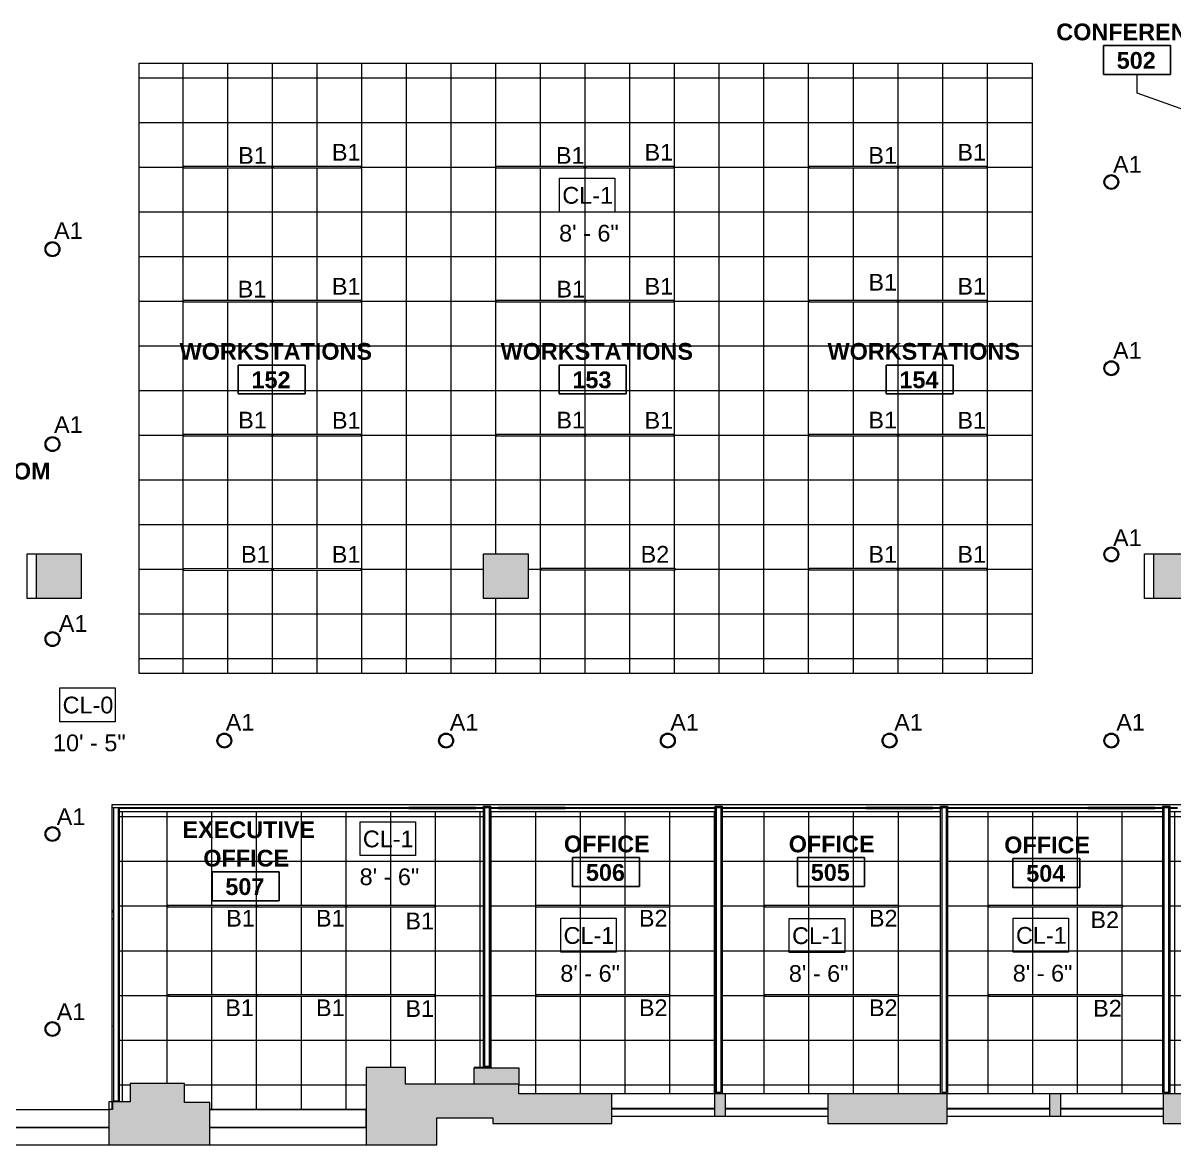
# Model space of a CAD drawing. Header units: inches. Extents: x 0 to 1865, y 0 to 1094.
# Drawn here: x 827 to 1445, y 0 to 603 of the extents above; entities that cross this region are included whole.
import ezdxf

# ---------------------------------------------------------------- set-up
doc = ezdxf.new("R2010")
doc.units = ezdxf.units.IN
doc.header["$MEASUREMENT"] = 0
for name, color, linetype, lineweight in [('A-AREA-IDEN', 2, 'Continuous', 9), ('A-CLNG', 13, 'Continuous', 13), ('A-CLNG-IDEN', 151, 'Continuous', 9), ('A-CLNG-PATT', 13, 'Continuous', 13), ('A-DETL', 90, 'Continuous', 9), ('A-DETL-GENF', 92, 'Continuous', 9), ('A-WALL', 113, 'Continuous', 13), ('A-WALL-PATT', 111, 'Continuous', 13), ('B-CL', 7, 'Continuous', 9), ('CORE', 7, 'Continuous', 9), ('E-LITE-EQPM', 33, 'Continuous', 9), ('E-LITE-EQPM-IDEN', 33, 'Continuous', 9), ('I-WALL', 2, 'Continuous', 13), ('S-COLS', 52, 'Continuous', 13), ('Victor Bldg - 5th Floor_LINK_dwg', 8, 'Continuous', 9), ('WINDOWS', 7, 'Continuous', 9), ('WINDOWS SILL', 7, 'Continuous', 9)]:
    doc.layers.add(name, color=color, linetype=linetype, lineweight=lineweight)
doc.styles.add('Arial', font='arial.ttf', dxfattribs={"height": 9})
doc.styles.add('Swis721 Lt BT', font='swissl.ttf', dxfattribs={"height": 9})
doc.styles.add('Swis721 Lt BT_B', font='', dxfattribs={"height": 9})
doc.styles.get('Swis721 Lt BT_B').set_extended_font_data('Swis721 Lt BT', bold=True)
pattern_1 = [(0, (0, 0), (30.72, 7.68), [1.267, -21.773, 1.267, -21.773, -122.88]), (0, (0, 0), (30.72, 7.68), [-46.08, 1.267, -44.813, 1.267, -21.773, -53.76]), (0, (0, 0), (30.72, 7.68), [-115.2, 1.267, -14.093, 1.267, -37.133]), (120, (11.52, 3.84), (-22.011075, 22.7643), [1.267, -21.773, 1.267, -21.773, -122.88]), (120, (11.52, 3.84), (-22.011075, 22.7643), [-46.08, 1.267, -44.813, 1.267, -21.773, -53.76]), (120, (11.52, 3.84), (-22.011075, 22.7643), [-115.2, 1.267, -14.093, 1.267, -37.133]), (240, (15.36, 19.2), (-8.708925, -30.4443), [1.267, -21.773, 1.267, -21.773, -122.88]), (240, (15.36, 19.2), (-8.708925, -30.4443), [-46.08, 1.267, -44.813, 1.267, -21.773, -53.76]), (240, (15.36, 19.2), (-8.708925, -30.4443), [-115.2, 1.267, -14.093, 1.267, -37.133])]

# ---------------------------------------------------------------- blocks, each defined once
blk = doc.blocks.new('Concrete-Rectangular-Column - 24_ X 24_-6973359-REFLECTED CEILING PLAN')
at = {"layer": 'S-COLS', "lineweight": 9}
blk.add_hatch(color=7, dxfattribs=at).paths.add_polyline_path([(12, -12), (12, 12), (-12, 12), (-12, -12)], flags=0)
at = {"layer": 'S-COLS', "color": 8, "lineweight": 20}
for p, q in [((-12, 12), (12, 12)), ((-12, -12), (-12, 12)), ((12, 12), (12, -12)), ((12, -12), (-12, -12))]:
    blk.add_line(p, q, dxfattribs=at)
blk = doc.blocks.new('Concrete-Rectangular-Column - 24_ X 24_-V2-REFLECTED CEILING PLAN')
at = {"layer": 'S-COLS', "lineweight": 9}
blk.add_hatch(color=7, dxfattribs=at).paths.add_polyline_path([(-12, 3.09), (12, 3.09), (12, 12), (-12, 12)], flags=0)
at = {"layer": 'S-COLS', "color": 8, "lineweight": 20}
for p, q in [((-12, 12), (12, 12)), ((-12, 3.09), (-12, 12)), ((12, 12), (12, 3.09))]:
    blk.add_line(p, q, dxfattribs=at)
blk = doc.blocks.new('Lighting fixture TBLS-HX-4-15-B-U-W - TBLS-HX-4-24-7815314-REFLECTED CEILING PLAN')
at = {"layer": 'E-LITE-EQPM'}
for p, q in [((-0.54, 23.67), (0.54, 23.67)), ((-0.54, 23.67), (-0.54, -23.67)), ((-0.47, 23.75), (0.47, 23.75)), ((-0.47, 23.75), (-0.47, 23.67)), ((0.47, 23.67), (0.47, 23.75)), ((0.54, -23.67), (0.54, 23.67)), ((0.54, -23.67), (-0.54, -23.67)), ((-0.47, -23.67), (-0.47, -23.75)), ((0.47, -23.75), (-0.47, -23.75)), ((0.47, -23.75), (0.47, -23.67))]:
    blk.add_line(p, q, dxfattribs=at)
blk = doc.blocks.new('Lighting fixture TBLS-HX-4-15-B-U-W - TBLS-HX-4-24 - 6_-7900651-REFLECTED CEILING PLAN')
at = {"layer": 'E-LITE-EQPM'}
for p, q in [((-0.5375, 23.675), (0.5375, 23.675)), ((-0.5375, 23.675), (-0.5375, -48.325)), ((-0.46875, 23.753125), (0.46875, 23.753125)), ((-0.46875, 23.753125), (-0.46875, 23.675)), ((0.46875, 23.675), (0.46875, 23.753125)), ((0.5375, -48.325), (0.5375, 23.675)), ((0.5375, -48.325), (-0.5375, -48.325))]:
    blk.add_line(p, q, dxfattribs=at)
blk = doc.blocks.new('L-PENDANT_FOCAL POINT 3_5 CYLINDER - L-PENDANT_FOCAL POINT 3_5 CYLINDER-7826649-REFLECTED CEILING PLAN')
at = {"layer": 'E-LITE-EQPM'}
for radius in [4, 3.5]:
    blk.add_circle((-0.125, 0), radius, dxfattribs=at)
blk = doc.blocks.new('Victor Bldg - 5th Floor_LINK_dwg-6972324-REFLECTED CEILING PLAN')
at = {"layer": 'B-CL'}
for p, q in [((829, 317.5), (834, 317.5)), ((1429, 317.5), (1434.06, 317.5))]:
    blk.add_line(p, q, dxfattribs=at)
at = {"layer": 'B-CL', "flags": 128}
for points in [[(834, 293.5), (829, 293.5), (829, 317.5)], [(1434.06, 293.5), (1429, 293.5), (1429, 317.5)]]:
    blk.add_lwpolyline(points, dxfattribs=at)
at = {"layer": 'CORE'}
for p, q in [((872.75, 23.13), (872.75, 19)), ((874.63, 23.13), (872.75, 23.13)), ((1011, 17.5), (1011, 19.09)), ((1011, 19), (1011, 19.09))]:
    blk.add_line(p, q, dxfattribs=at)
at = {"layer": 'CORE', "flags": 128}
for points in [[(1011, 19.09), (1011, 19), (1011, 0), (1011.06, 0)], [(1011.06, 9.62), (1011, 9.62), (1011, 19.09)]]:
    blk.add_lwpolyline(points, dxfattribs=at)
at = {"layer": 'WINDOWS'}
for p, q in [((1143, 19.75), (1198, 19.75)), ((1143, 19.5), (1198, 19.5)), ((1204, 19.75), (1259, 19.75)), ((1204, 19.5), (1259, 19.5)), ((1323.07, 19.75), (1378, 19.75)), ((1323.07, 19.5), (1378, 19.5)), ((1384, 19.75), (1439, 19.75)), ((1384, 19.5), (1439, 19.5)), ((788.75, 9.62), (872.75, 9.62)), ((788.75, 9.38), (872.75, 9.38)), ((927.06, 9.62), (1011, 9.62)), ((927.06, 9.38), (1011, 9.38))]:
    blk.add_line(p, q, dxfattribs=at)
at = {"layer": 'WINDOWS SILL'}
for p, q in [((788.75, 19), (872.75, 19)), ((927.06, 19), (1011, 19)), ((1143, 15.5), (1198, 15.5)), ((1204, 15.5), (1259, 15.5)), ((1323.07, 15.5), (1378, 15.5)), ((1384, 15.5), (1439, 15.5)), ((788.75, 0), (872.75, 0)), ((927.06, 0), (1011, 0))]:
    blk.add_line(p, q, dxfattribs=at)
blk = doc.blocks.new('Room Tag - Room Name and Number-3379422-REFLECTED CEILING PLAN')
at = {"layer": 'A-AREA-IDEN'}
for p, q in [((-0.1881, -0.1636), (-0.1881, -0.0018)), ((-0.1881, -0.0018), (0.1869, -0.0018)), ((0.1869, -0.0018), (-0.1881, -0.0018)), ((-0.1881, -0.0018), (-0.1881, -0.1636)), ((0.1869, -0.0018), (0.1869, -0.1636)), ((0.1869, -0.1636), (0.1869, -0.0018)), ((0.1869, -0.1636), (-0.1881, -0.1636)), ((-0.1881, -0.1636), (0.1869, -0.1636))]:
    blk.add_line(p, q, dxfattribs=at)

msp = doc.modelspace()

# ---------------------------------------------------------------- hatches: boundary and pattern name
at = {"layer": 'A-CLNG-PATT'}
h = msp.add_hatch(dxfattribs=at)
h.set_pattern_fill('FP_10', color=256, style=0, pattern_type=2)
h.set_pattern_definition([(180, (1104.616, 309.25), (3e-15, 24), []), (90, (1104.616, 309.25), (24, -1e-15), [])])
h.paths.add_polyline_path([(889.12, 253.25), (1368.62, 253.25), (1368.62, 581.25), (889.12, 581.25), (889.12, 268.02)], flags=0)
h.paths.add_polyline_path([(1098, 293.5), (1074, 293.5), (1074, 317.5), (1098, 317.5)], flags=0)
h.paths.add_polyline_path([(1296.96, 306.72), (1296.96, 309.81), (1344.31, 309.82), (1344.31, 308.74), (1296.96, 308.74)], flags=0)
h.paths.add_polyline_path([(1104.94, 306.72), (1104.94, 309.8), (1176.94, 309.8), (1176.94, 308.73), (1104.94, 308.72)], flags=0)
h.paths.add_polyline_path([(912.95, 306.72), (912.95, 309.79), (960.3, 309.79), (960.3, 308.71), (912.95, 308.71)], flags=0)
h.paths.add_polyline_path([(1296.3, 306.72), (1296.3, 308.74), (1248.95, 308.73), (1248.95, 309.81), (1296.3, 309.81), (1296.3, 308.87)], flags=0)
h.paths.add_polyline_path([(960.94, 306.72), (960.94, 309.79), (1008.29, 309.79), (1008.29, 308.72), (960.94, 308.71)], flags=0)
h.paths.add_polyline_path([(961.01, 379.84), (961.01, 381.79), (1008.36, 381.79), (1008.36, 380.72), (961.01, 380.71)], flags=0)
h.paths.add_polyline_path([(1296.29, 379.84), (1296.29, 380.71), (1248.94, 380.71), (1248.94, 381.79), (1296.29, 381.79), (1296.29, 380.92)], flags=0)
h.paths.add_polyline_path([(912.94, 379.84), (912.94, 381.79), (960.29, 381.79), (960.29, 380.71), (912.94, 380.71)], flags=0)
h.paths.add_polyline_path([(1128.93, 379.84), (1128.93, 381.79), (1176.28, 381.79), (1176.28, 380.72), (1128.93, 380.71)], flags=0)
h.paths.add_polyline_path([(1296.95, 379.84), (1296.95, 381.8), (1344.3, 381.8), (1344.3, 380.73), (1296.95, 380.73)], flags=0)
h.paths.add_polyline_path([(1080.94, 379.84), (1080.94, 381.79), (1128.29, 381.79), (1128.29, 380.71), (1080.94, 380.71)], flags=0)
h.paths.add_polyline_path([(1296.95, 448.66), (1296.95, 453.8), (1344.3, 453.8), (1344.3, 452.73), (1296.95, 452.73)], flags=0)
h.paths.add_polyline_path([(1248.94, 448.66), (1248.94, 453.79), (1296.29, 453.79), (1296.29, 452.71), (1248.94, 452.71)], flags=0)
h.paths.add_polyline_path([(1080.94, 448.66), (1080.94, 453.79), (1128.29, 453.79), (1128.29, 452.71), (1080.94, 452.71)], flags=0)
h.paths.add_polyline_path([(961.01, 448.66), (961.01, 453.79), (1008.36, 453.79), (1008.36, 452.72), (961.01, 452.71)], flags=0)
h.paths.add_polyline_path([(1128.93, 448.66), (1128.93, 453.8), (1176.28, 453.8), (1176.28, 452.73), (1128.93, 452.73)], flags=0)
h.paths.add_polyline_path([(912.69, 448.66), (912.69, 453.79), (960.04, 453.79), (960.04, 452.71), (912.69, 452.71)], flags=0)
h.paths.add_polyline_path([(1080.69, 521.77), (1080.69, 525.8), (1128.04, 525.8), (1128.04, 524.73), (1080.69, 524.72)], flags=0)
h.paths.add_polyline_path([(1248.94, 521.77), (1248.94, 525.81), (1296.29, 525.81), (1296.29, 524.74), (1248.94, 524.73)], flags=0)
h.paths.add_polyline_path([(912.94, 521.77), (912.94, 525.79), (960.29, 525.79), (960.29, 524.71), (912.94, 524.71)], flags=0)
h.paths.add_polyline_path([(961, 523.92), (961, 525.79), (1008.35, 525.79), (1008.35, 524.72), (961, 524.71)], flags=0)
h.paths.add_polyline_path([(1296.94, 523.92), (1296.94, 525.81), (1344.29, 525.82), (1344.29, 524.74), (1296.94, 524.74)], flags=0)
h.paths.add_polyline_path([(1128.92, 523.92), (1128.92, 525.8), (1176.27, 525.8), (1176.27, 524.73), (1128.92, 524.73)], flags=0)
h = msp.add_hatch(dxfattribs=at)
h.set_pattern_fill('FP_4', color=256, style=0, pattern_type=2)
h.set_pattern_definition([(0, (1264.156, 104.375), (0, -24), []), (270, (1264.156, 104.375), (-24, -1e-15), [])])
h.paths.add_polyline_path([(1011.06, 19.09), (1011.06, 41.59), (1032.06, 41.59), (1032.06, 32.59), (1069, 32.59), (1069, 41.59), (1073.94, 41.59), (1073.94, 179.12), (878.37, 179.12), (878.37, 23.12), (884.25, 23.12), (884.25, 33.12), (913.5, 33.12), (913.5, 22.84), (927.06, 22.84), (927.06, 19.09), (928.21, 19.09)], flags=0)
h.paths.add_polyline_path([(904.73, 78.77), (904.73, 80.91), (952.08, 80.92), (952.08, 79.84), (904.73, 79.84)], flags=0)
h.paths.add_polyline_path([(953.81, 79.84), (952.48, 79.85), (952.48, 80.91), (999.83, 80.92), (999.83, 79.84), (957.47, 79.84)], flags=0)
h.paths.add_polyline_path([(1000.48, 79.84), (1000.48, 80.92), (1047.83, 80.92), (1047.83, 79.84), (1001.37, 79.84)], flags=0)
h.paths.add_polyline_path([(979.42, 127.84), (952.48, 127.84), (952.48, 128.91), (999.83, 128.91), (999.83, 127.84), (986.74, 127.84)], flags=0)
h.paths.add_polyline_path([(904.48, 127.84), (904.48, 128.91), (951.83, 128.91), (951.83, 127.84), (906.26, 127.84)], flags=0)
h.paths.add_polyline_path([(1045.27, 127.84), (1000.48, 127.84), (1000.48, 128.91), (1047.83, 128.91), (1047.83, 127.84)], flags=0)
h = msp.add_hatch(dxfattribs=at)
h.set_pattern_fill('FP_15', color=256, style=0, pattern_type=2)
h.set_pattern_definition([(90, (1126.03, 104.375), (24, -1e-15), []), (0, (1126.03, 104.375), (0, -24), [])])
h.paths.add_polyline_path([(1093, 27.5), (1198.38, 27.5), (1198.38, 179.12), (1077.69, 179.12), (1077.69, 41.5), (1093, 41.5), (1093, 32.59)], flags=0)
h.paths.add_polyline_path([(1147.7, 79.84), (1102.14, 79.84), (1102.14, 80.91), (1174.14, 80.91), (1174.14, 79.84), (1155.02, 79.84)], flags=0)
h.paths.add_polyline_path([(1102.14, 127.84), (1102.14, 128.91), (1174.14, 128.91), (1174.14, 127.84), (1103.8, 127.84)], flags=0)
h = msp.add_hatch(dxfattribs=at)
h.set_pattern_fill('FP_16', color=256, style=0, pattern_type=2)
h.set_pattern_definition([(90, (1272.787, 104.375), (24, -1e-15), []), (0, (1272.787, 104.375), (0, -24), [])])
h.paths.add_polyline_path([(1202.13, 27.5), (1319.45, 27.5), (1319.45, 179.12), (1202.13, 179.12), (1202.13, 28.12)], flags=0)
h.paths.add_polyline_path([(1272.08, 79.84), (1225.11, 79.84), (1225.11, 80.91), (1297.11, 80.91), (1297.11, 79.84), (1279.4, 79.84)], flags=0)
h.paths.add_polyline_path([(1242.81, 127.84), (1225.11, 127.84), (1225.11, 128.91), (1297.11, 128.91), (1297.11, 127.84), (1250.13, 127.84)], flags=0)
h = msp.add_hatch(dxfattribs=at)
h.set_pattern_fill('FP_17', color=256, style=0, pattern_type=2)
h.set_pattern_definition([(270, (1393.037, 104.375), (-24, -1e-15), []), (180, (1393.037, 104.375), (-3e-15, 24), [])])
h.paths.add_polyline_path([(1323.2, 27.5), (1438.88, 27.5), (1438.88, 179.12), (1323.2, 179.12), (1323.2, 28.12)], flags=0)
h.paths.add_polyline_path([(1381.83, 79.84), (1345.36, 79.84), (1345.36, 80.91), (1417.36, 80.91), (1417.36, 79.84), (1389.14, 79.84)], flags=0)
h.paths.add_polyline_path([(1367.19, 127.84), (1345.36, 127.84), (1345.36, 128.91), (1417.36, 128.91), (1417.36, 127.84), (1374.51, 127.84)], flags=0)
h = msp.add_hatch(dxfattribs=at)
h.set_pattern_fill('FP_18', color=256, style=0, pattern_type=2)
h.set_pattern_definition([(0, (1541.28, 80.375), (0, -24), []), (270, (1541.28, 80.375), (-24, -1e-15), [])])
h.paths.add_polyline_path([(1442.62, 27.5), (1459, 27.5), (1459, 41.5), (1483, 41.5), (1483, 27.5), (1636.06, 27.5), (1636.06, 179.12), (1442.62, 179.12), (1442.62, 28.12)], flags=0)
h.paths.add_polyline_path([(1471.74, 79.88), (1469.61, 79.88), (1469.62, 80.95), (1516.96, 80.92), (1516.96, 79.88), (1476.94, 79.88)], flags=0)
h.paths.add_polyline_path([(1565.61, 79.88), (1565.61, 80.95), (1612.96, 80.95), (1612.96, 79.88), (1565.65, 79.88)], flags=0)
h.paths.add_polyline_path([(1564.74, 79.88), (1517.61, 79.88), (1517.61, 80.95), (1564.96, 80.92), (1564.96, 79.88)], flags=0)
h.paths.add_polyline_path([(1516.96, 127.84), (1469.61, 127.84), (1469.62, 128.91), (1516.96, 128.91), (1516.96, 128.23)], flags=0)
h.paths.add_polyline_path([(1612.96, 127.84), (1565.61, 127.84), (1565.61, 128.91), (1612.96, 128.91)], flags=0)
h.paths.add_polyline_path([(1517.61, 127.84), (1517.61, 128.91), (1564.96, 128.91), (1564.96, 127.84), (1520.84, 127.84)], flags=0)
at = {"layer": 'A-DETL-GENF'}
h = msp.add_hatch(color=7, dxfattribs=at)
h.paths.add_polyline_path([(510.63, 0), (512.25, 0), (512.25, 23.12), (510.25, 23.12), (510.25, 26.12), (479.25, 26.12), (479.25, 23.12), (411, 23.12), (411, 4), (418, 4), (418, 0), (510.25, 0)], flags=0)
h.paths.add_polyline_path([(338, 0), (338, 4), (349.13, 4), (349.13, 23.12), (273, 23.12), (273, 4), (280, 4), (280, 0)], flags=0)
h.paths.add_polyline_path([(650.5, 0), (650.5, 23.12), (648.25, 23.12), (648.25, 33.12), (614, 33.12), (614, 23.12), (596.25, 23.12), (596.25, 0), (648.25, 0)], flags=0)
h.paths.add_polyline_path([(142, 0), (200, 0), (200, 4), (211.12, 4), (211.12, 23.12), (135, 23.12), (135, 4), (142, 4)], flags=0)
h.paths.add_polyline_path([(34.12, 0), (62, 0), (62, 4), (69, 4), (69, 23.12), (22.13, 23.12), (22.13, 74.5), (4, 74.5), (4, 66), (0, 66), (0, 0), (22.13, 0)], flags=0)
h.paths.add_polyline_path([(1045.27, 0), (1049, 0), (1049, 14.5), (1079, 14.5), (1079, 11.5), (1143, 11.5), (1143, 27.5), (1093, 27.5), (1093, 32.59), (1032.06, 32.59), (1032.06, 41.59), (1011.06, 41.59), (1011.06, 0), (1032.06, 0)], flags=0)
h.paths.add_polyline_path([(778.25, 0), (788.75, 0), (788.75, 23.12), (780.88, 23.12), (780.88, 56), (751.25, 56), (751.25, 23.12), (734.5, 23.12), (734.5, 0), (754.25, 0)], flags=0)
h.paths.add_polyline_path([(872.75, 0), (927.06, 0), (927.06, 22.84), (913.5, 22.84), (913.5, 33.12), (884.25, 33.12), (884.25, 23.12), (874.75, 23.12), (874.75, 19), (872.75, 19)], flags=0)
h.paths.add_polyline_path([(1319.45, 11.5), (1323.07, 11.5), (1323.07, 27.5), (1259, 27.5), (1259, 11.5), (1303.45, 11.5)], flags=0)
h.paths.add_polyline_path([(1503, 11.5), (1503, 27.5), (1439, 27.5), (1439, 11.5), (1483, 11.5)], flags=0)
h.paths.add_polyline_path([(1843, 11.5), (1863, 11.5), (1863, 27.5), (1799, 27.5), (1799, 11.5), (1819, 11.5)], flags=0)
h.paths.add_polyline_path([(1636.06, 11.5), (1683, 11.5), (1683, 27.5), (1619, 27.5), (1619, 11.5), (1630.58, 11.5)], flags=0)
h.paths.add_polyline_path([(1204, 15.5), (1204, 27.5), (1198, 27.5), (1198, 15.5), (1202.13, 15.5)], flags=0)
h.paths.add_polyline_path([(1384, 15.5), (1384, 27.5), (1378, 27.5), (1378, 15.5)], flags=0)
h.paths.add_polyline_path([(1564, 15.5), (1564, 27.5), (1558, 27.5), (1558, 15.5)], flags=0)
h.paths.add_polyline_path([(1738, 15.5), (1744, 15.5), (1744, 27.5), (1738, 27.5)], flags=0)
h.paths.add_polyline_path([(4, 123.5), (22.13, 123.5), (22.13, 170.37), (34.12, 170.37), (34.12, 224.5), (12, 224.5), (12, 212.5), (0, 212.5), (0, 132), (4, 132), (4, 130.39)], flags=0)
h.paths.add_polyline_path([(34.12, 310.5), (34.12, 392.5), (12, 392.5), (12, 380.5), (3.5, 380.5), (3.5, 322.5), (12, 322.5), (12, 310.5), (30.13, 310.5)], flags=0)
h.paths.add_polyline_path([(34.12, 478.5), (34.12, 560.5), (12, 560.5), (12, 548.5), (3.5, 548.5), (3.5, 490.5), (12, 490.5), (12, 478.5), (30.13, 478.5)], flags=0)
h.paths.add_polyline_path([(30.13, 646.5), (34.12, 646.5), (34.12, 728.5), (12, 728.5), (12, 716.5), (3.5, 716.5), (3.5, 658.5), (12, 658.5), (12, 646.5)], flags=0)
h.paths.add_polyline_path([(30.13, 814.5), (34.12, 814.5), (34.12, 896.5), (12, 896.5), (12, 884.5), (3.5, 884.5), (3.5, 826.5), (12, 826.5), (12, 814.5)], flags=0)
h.paths.add_polyline_path([(20.97, 982.5), (34.12, 982.5), (34.12, 1064.5), (12, 1064.5), (12, 1052.5), (3.5, 1052.5), (3.5, 994.5), (12, 994.5), (12, 982.5)], flags=0)
at = {"layer": 'A-WALL-PATT', "lineweight": 9}
h = msp.add_hatch(dxfattribs=at)
h.set_pattern_fill('FP_1', color=256, style=0, pattern_type=2)
h.set_pattern_definition(pattern_1)
h.paths.add_polyline_path([(874.62, 22.84), (874.75, 22.84), (874.75, 23.12), (877.75, 23.12), (877.75, 23.46), (875.25, 23.46), (875.25, 181.25), (874.62, 181.25), (874.62, 23.12)], flags=0)
h = msp.add_hatch(dxfattribs=at)
h.set_pattern_fill('FP_1', color=256, style=0, pattern_type=2)
h.set_pattern_definition(pattern_1)
h.paths.add_polyline_path([(877.75, 23.12), (878.37, 23.12), (878.37, 180.75), (877.75, 180.75), (877.75, 23.19)], flags=0)
h = msp.add_hatch(dxfattribs=at)
h.set_pattern_fill('FP_1', color=256, style=0, pattern_type=2)
h.set_pattern_definition(pattern_1)
h.paths.add_polyline_path([(1074.56, 41.59), (1077.06, 41.59), (1077.06, 42.21), (1074.56, 42.21), (1074.56, 180.75), (1073.94, 180.75), (1073.94, 41.59), (1074.56, 41.59)], flags=0)
h.paths.add_polyline_path([(1073.94, 181.25), (1074.56, 181.25), (1074.56, 181.37), (1077.06, 181.37), (1077.06, 182), (1073.94, 182), (1073.94, 181.37)], flags=0)
h = msp.add_hatch(dxfattribs=at)
h.set_pattern_fill('FP_1', color=256, style=0, pattern_type=2)
h.set_pattern_definition(pattern_1)
h.paths.add_polyline_path([(1077.69, 41.59), (1077.69, 180.75), (1077.06, 180.75), (1077.06, 41.59)], flags=0)
h.paths.add_polyline_path([(1077.69, 181.25), (1077.69, 182), (1077.06, 182), (1077.06, 181.25)], flags=0)
h = msp.add_hatch(dxfattribs=at)
h.set_pattern_fill('FP_1', color=256, style=0, pattern_type=2)
h.set_pattern_definition(pattern_1)
h.paths.add_polyline_path([(1198.38, 27.5), (1201.5, 27.5), (1201.5, 28.12), (1199, 28.12), (1199, 180.75), (1198.38, 180.75), (1198.38, 28.12)], flags=0)
h.paths.add_polyline_path([(1198.38, 181.25), (1199, 181.25), (1199, 181.37), (1201.5, 181.37), (1201.5, 182), (1198.38, 182), (1198.38, 181.37)], flags=0)
h = msp.add_hatch(dxfattribs=at)
h.set_pattern_fill('FP_1', color=256, style=0, pattern_type=2)
h.set_pattern_definition(pattern_1)
h.paths.add_polyline_path([(1202.13, 27.5), (1202.13, 180.75), (1201.5, 180.75), (1201.5, 27.5)], flags=0)
h.paths.add_polyline_path([(1202.13, 181.25), (1202.13, 182), (1201.5, 182), (1201.5, 181.25), (1202, 181.25)], flags=0)
h = msp.add_hatch(dxfattribs=at)
h.set_pattern_fill('FP_1', color=256, style=0, pattern_type=2)
h.set_pattern_definition(pattern_1)
h.paths.add_polyline_path([(1319.45, 27.5), (1322.57, 27.5), (1322.57, 28.12), (1320.07, 28.12), (1320.07, 180.75), (1319.45, 180.75), (1319.45, 28.12)], flags=0)
h.paths.add_polyline_path([(1320.07, 181.25), (1320.07, 181.37), (1322.57, 181.37), (1322.57, 182), (1319.45, 182), (1319.45, 181.25)], flags=0)
h = msp.add_hatch(dxfattribs=at)
h.set_pattern_fill('FP_1', color=256, style=0, pattern_type=2)
h.set_pattern_definition(pattern_1)
h.paths.add_polyline_path([(1323.07, 27.5), (1323.2, 27.5), (1323.2, 180.75), (1322.57, 180.75), (1322.57, 27.5)], flags=0)
h.paths.add_polyline_path([(1323.2, 181.25), (1323.2, 182), (1322.57, 182), (1322.57, 181.25)], flags=0)
h = msp.add_hatch(dxfattribs=at)
h.set_pattern_fill('FP_1', color=256, style=0, pattern_type=2)
h.set_pattern_definition(pattern_1)
h.paths.add_polyline_path([(1439.5, 27.5), (1439.5, 180.75), (1438.88, 180.75), (1438.88, 27.5), (1439, 27.5)], flags=0)
h.paths.add_polyline_path([(1438.88, 181.25), (1439.5, 181.25), (1439.5, 182), (1438.88, 182), (1438.88, 181.37)], flags=0)
h = msp.add_hatch(dxfattribs=at)
h.set_pattern_fill('FP_1', color=256, style=0, pattern_type=2)
h.set_pattern_definition(pattern_1)
h.paths.add_polyline_path([(1442.62, 27.5), (1442.62, 180.75), (1442, 180.75), (1442, 28.12), (1439.5, 28.12), (1439.5, 27.5), (1442, 27.5)], flags=0)
h.paths.add_polyline_path([(1442.62, 181.25), (1442.62, 182), (1439.5, 182), (1439.5, 181.37), (1442, 181.37), (1442, 181.25), (1442.37, 181.25)], flags=0)

# ---------------------------------------------------------------- linework, layer by layer
at = {"layer": 'A-AREA-IDEN'}
for p, q in [((1424.99, 565.09), (1424.99, 575.07)), ((1463.14, 551.55), (1424.99, 565.09))]:
    msp.add_line(p, q, dxfattribs=at)
at = {"layer": 'A-CLNG'}
for p, q in [((889.12, 253.25), (889.12, 581.25)), ((889.12, 581.25), (1368.62, 581.25)), ((1368.62, 581.25), (1368.62, 253.25)), ((1368.62, 253.25), (889.12, 253.25)), ((874.62, 181.25), (874.62, 182.87)), ((874.62, 182.87), (1566.69, 182.87)), ((878.37, 179.12), (1073.94, 179.12)), ((1077.69, 179.12), (1198.38, 179.12)), ((1202.13, 179.12), (1319.45, 179.12)), ((1323.2, 179.12), (1438.88, 179.12)), ((1442.62, 179.12), (1566.69, 179.12)), ((1069, 41.59), (1069, 41.5)), ((1073.94, 41.59), (1069, 41.59)), ((1077.69, 41.5), (1077.69, 41.59)), ((1198, 27.5), (1143, 27.5)), ((1259, 27.5), (1204, 27.5)), ((1378, 27.5), (1323.2, 27.5)), ((1438.88, 27.5), (1384, 27.5)), ((788.75, 19), (872.75, 19)), ((874.62, 19), (874.62, 22.84)), ((1011.06, 19.09), (927.06, 19.09))]:
    msp.add_line(p, q, dxfattribs=at)
at = {"layer": 'A-CLNG-IDEN', "flags": 128}
for points in [[(1114.83, 519.43), (1144.59, 519.43), (1144.59, 501.2), (1114.83, 501.2)], [(846.44, 245.61), (876.2, 245.61), (876.2, 227.38), (846.44, 227.38)], [(1007.71, 173.67), (1037.46, 173.67), (1037.46, 155.43), (1007.71, 155.43)], [(1115.49, 121.8), (1145.25, 121.8), (1145.25, 103.57), (1115.49, 103.57)], [(1238.24, 121.7), (1268, 121.7), (1268, 103.47), (1238.24, 103.47)], [(1358.49, 121.85), (1388.25, 121.85), (1388.25, 103.62), (1358.49, 103.62)]]:
    msp.add_lwpolyline(points, close=True, dxfattribs=at)
at = {"layer": 'A-DETL'}
for p, q in [((1032.06, 41.59), (1011.06, 41.59)), ((1011.06, 41.59), (1011.06, 0)), ((1032.06, 32.59), (1032.06, 41.59)), ((913.5, 33.12), (884.25, 33.12)), ((884.25, 33.12), (884.25, 23.12)), ((913.5, 22.84), (913.5, 33.12)), ((1093, 32.59), (1032.06, 32.59)), ((1093, 27.5), (1093, 32.59)), ((1143, 27.5), (1093, 27.5)), ((1143, 11.5), (1143, 27.5)), ((1204, 27.5), (1198, 27.5)), ((1198, 27.5), (1198, 15.5)), ((1204, 15.5), (1204, 27.5)), ((1323.07, 27.5), (1259, 27.5)), ((1259, 27.5), (1259, 11.5)), ((1323.07, 11.5), (1323.07, 27.5)), ((1384, 27.5), (1378, 27.5)), ((1378, 27.5), (1378, 15.5)), ((1384, 15.5), (1384, 27.5)), ((1503, 27.5), (1439, 27.5)), ((1439, 27.5), (1439, 11.5)), ((872.75, 19), (872.75, 0)), ((874.75, 19), (872.75, 19)), ((884.25, 23.12), (874.75, 23.12)), ((874.75, 23.12), (874.75, 19)), ((927.06, 22.84), (913.5, 22.84)), ((927.06, 0), (927.06, 22.84)), ((1049, 0), (1049, 14.5)), ((1049, 14.5), (1079, 14.5)), ((1079, 14.5), (1079, 11.5)), ((1198, 15.5), (1204, 15.5)), ((1378, 15.5), (1384, 15.5)), ((1079, 11.5), (1143, 11.5)), ((1259, 11.5), (1323.07, 11.5)), ((1439, 11.5), (1503, 11.5)), ((872.75, 0), (927.06, 0)), ((1011.06, 0), (1049, 0))]:
    msp.add_line(p, q, dxfattribs=at)
at = {"layer": 'A-WALL'}
for p, q in [((875.25, 181.25), (875.25, 23.46)), ((877.75, 181.25), (877.75, 23.46)), ((878.37, 180.75), (877.75, 180.75)), ((1073.94, 181.25), (1074.56, 181.25)), ((1073.94, 180.75), (1074.56, 180.75)), ((1074.56, 181.37), (1074.56, 42.21)), ((1074.56, 181.37), (1077.06, 181.37)), ((1077.06, 181.37), (1077.06, 42.21)), ((1077.69, 181.25), (1077.06, 181.25)), ((1077.69, 180.75), (1077.06, 180.75)), ((1198.38, 181.25), (1199, 181.25)), ((1198.38, 180.75), (1199, 180.75)), ((1199, 181.37), (1199, 28.12)), ((1199, 181.37), (1201.5, 181.37)), ((1201.5, 181.37), (1201.5, 28.12)), ((1201.5, 181.25), (1202.13, 181.25)), ((1201.5, 180.75), (1202.13, 180.75)), ((1319.45, 181.25), (1320.07, 181.25)), ((1319.45, 180.75), (1320.07, 180.75)), ((1320.07, 181.37), (1320.07, 28.12)), ((1320.07, 181.37), (1322.57, 181.37)), ((1322.57, 181.37), (1322.57, 28.12)), ((1322.57, 181.25), (1323.2, 181.25)), ((1322.57, 180.75), (1323.2, 180.75)), ((1439.5, 181.25), (1438.88, 181.25)), ((1439.5, 180.75), (1438.88, 180.75)), ((1439.5, 181.37), (1442, 181.37)), ((1439.5, 28.12), (1439.5, 181.37)), ((1442, 28.12), (1442, 181.37)), ((1442.62, 181.25), (1442, 181.25)), ((1442.62, 180.75), (1442, 180.75)), ((1077.06, 42.21), (1074.56, 42.21)), ((1201.5, 28.12), (1199, 28.12)), ((1322.57, 28.12), (1320.07, 28.12)), ((1442, 28.12), (1439.5, 28.12)), ((877.75, 23.46), (875.25, 23.46))]:
    msp.add_line(p, q, dxfattribs=at)
at = {"layer": 'I-WALL'}
for p, q in [((874.62, 22.84), (874.62, 181.25)), ((874.62, 181.25), (1033.81, 181.25)), ((878.37, 180.75), (878.37, 23.12)), ((1033.81, 180.75), (878.37, 180.75)), ((1033.81, 181.25), (1033.81, 180.75)), ((1069.81, 180.75), (1069.81, 181.25)), ((1069.81, 181.25), (1073.94, 181.25)), ((1073.94, 180.75), (1069.81, 180.75)), ((1073.94, 181.25), (1073.94, 182)), ((1073.94, 182), (1077.69, 182)), ((1073.94, 41.59), (1073.94, 180.75)), ((1077.69, 182), (1077.69, 181.25)), ((1077.69, 181.25), (1081.81, 181.25)), ((1077.69, 180.75), (1077.69, 41.59)), ((1081.81, 180.75), (1077.69, 180.75)), ((1081.81, 181.25), (1081.81, 180.75)), ((1117.81, 180.75), (1117.81, 181.25)), ((1117.81, 181.25), (1198.38, 181.25)), ((1198.38, 180.75), (1117.81, 180.75)), ((1198.38, 181.25), (1198.38, 182)), ((1198.38, 182), (1202.13, 182)), ((1198.38, 27.5), (1198.38, 180.75)), ((1202.13, 182), (1202.13, 181.25)), ((1202.13, 181.25), (1279.32, 181.25)), ((1202.13, 180.75), (1202.13, 27.5)), ((1279.32, 180.75), (1202.13, 180.75)), ((1279.32, 181.25), (1279.32, 180.75)), ((1315.32, 180.75), (1315.32, 181.25)), ((1315.32, 181.25), (1319.45, 181.25)), ((1319.45, 180.75), (1315.32, 180.75)), ((1319.45, 181.25), (1319.45, 182)), ((1319.45, 182), (1323.2, 182)), ((1319.45, 27.5), (1319.45, 180.75)), ((1323.2, 182), (1323.2, 181.25)), ((1323.2, 181.25), (1398.5, 181.25)), ((1323.2, 180.75), (1323.2, 27.5)), ((1398.5, 180.75), (1323.2, 180.75)), ((1398.5, 181.25), (1398.5, 180.75)), ((1434.5, 180.75), (1434.5, 181.25)), ((1434.5, 181.25), (1438.88, 181.25)), ((1438.88, 180.75), (1434.5, 180.75)), ((1438.88, 181.25), (1438.88, 182)), ((1438.88, 182), (1442.62, 182)), ((1438.88, 27.5), (1438.88, 180.75)), ((1442.62, 182), (1442.62, 181.25)), ((1442.62, 181.25), (1446.75, 181.25)), ((1442.62, 180.75), (1442.62, 27.5)), ((1446.75, 180.75), (1442.62, 180.75)), ((1077.69, 41.59), (1073.94, 41.59)), ((1323.2, 27.5), (1323.07, 27.5)), ((1439, 27.5), (1438.88, 27.5)), ((874.75, 22.84), (874.62, 22.84))]:
    msp.add_line(p, q, dxfattribs=at)
at = {"layer": 'I-WALL', "lineweight": 9}
for p, q in [((1069.81, 181.25), (1033.81, 181.25)), ((1033.81, 180.75), (1069.81, 180.75)), ((1117.81, 181.25), (1081.81, 181.25)), ((1081.81, 180.75), (1117.81, 180.75)), ((1315.32, 181.25), (1279.32, 181.25)), ((1279.32, 180.75), (1315.32, 180.75)), ((1434.5, 181.25), (1398.5, 181.25)), ((1398.5, 180.75), (1434.5, 180.75))]:
    msp.add_line(p, q, dxfattribs=at)

# ---------------------------------------------------------------- block references
at = {"layer": 'A-AREA-IDEN', "xscale": 95.99999999999994, "yscale": 95.99999999999994, "zscale": 95.99999999999994}
for p in [(1424.98, 590.78), (960.3, 419.17), (1132.66, 419.17), (1308.29, 419.17), (1139.91, 154.54), (1260.68, 154.54), (1376.41, 154.03), (946.27, 146.91)]:
    msp.add_blockref('Room Tag - Room Name and Number-3379422-REFLECTED CEILING PLAN', p, dxfattribs=at)
at = {"layer": 'E-LITE-EQPM', "extrusion": (0, 0, -1)}
for name, p, rotation in [('Lighting fixture TBLS-HX-4-15-B-U-W - TBLS-HX-4-24-7815314-REFLECTED CEILING PLAN', (-936.61, 525.25), 269.9959429688429), ('Lighting fixture TBLS-HX-4-15-B-U-W - TBLS-HX-4-24-7815314-REFLECTED CEILING PLAN', (-984.68, 525.25), 269.9959429688429), ('Lighting fixture TBLS-HX-4-15-B-U-W - TBLS-HX-4-24-7815314-REFLECTED CEILING PLAN', (-1104.36, 525.26), 269.9959429688429), ('Lighting fixture TBLS-HX-4-15-B-U-W - TBLS-HX-4-24-7815314-REFLECTED CEILING PLAN', (-1152.6, 525.27), 269.9959429688429), ('Lighting fixture TBLS-HX-4-15-B-U-W - TBLS-HX-4-24-7815314-REFLECTED CEILING PLAN', (-1272.61, 525.27), 269.9959429688429), ('Lighting fixture TBLS-HX-4-15-B-U-W - TBLS-HX-4-24-7815314-REFLECTED CEILING PLAN', (-1320.62, 525.28), 269.9959429688429), ('Lighting fixture TBLS-HX-4-15-B-U-W - TBLS-HX-4-24-7815314-REFLECTED CEILING PLAN', (-936.37, 453.25), 269.9959429688429), ('Lighting fixture TBLS-HX-4-15-B-U-W - TBLS-HX-4-24-7815314-REFLECTED CEILING PLAN', (-984.68, 453.25), 269.9959429688429), ('Lighting fixture TBLS-HX-4-15-B-U-W - TBLS-HX-4-24-7815314-REFLECTED CEILING PLAN', (-1104.62, 453.25), 269.9959429688429), ('Lighting fixture TBLS-HX-4-15-B-U-W - TBLS-HX-4-24-7815314-REFLECTED CEILING PLAN', (-1152.6, 453.27), 269.9959429688429), ('Lighting fixture TBLS-HX-4-15-B-U-W - TBLS-HX-4-24-7815314-REFLECTED CEILING PLAN', (-1272.62, 453.25), 269.9959429688429), ('Lighting fixture TBLS-HX-4-15-B-U-W - TBLS-HX-4-24-7815314-REFLECTED CEILING PLAN', (-1320.62, 453.27), 269.9959429688429), ('Lighting fixture TBLS-HX-4-15-B-U-W - TBLS-HX-4-24-7815314-REFLECTED CEILING PLAN', (-936.62, 381.25), 269.9959429688429), ('Lighting fixture TBLS-HX-4-15-B-U-W - TBLS-HX-4-24-7815314-REFLECTED CEILING PLAN', (-984.69, 381.25), 269.9959429688429), ('Lighting fixture TBLS-HX-4-15-B-U-W - TBLS-HX-4-24-7815314-REFLECTED CEILING PLAN', (-1104.62, 381.25), 269.9959429688429), ('Lighting fixture TBLS-HX-4-15-B-U-W - TBLS-HX-4-24-7815314-REFLECTED CEILING PLAN', (-1152.61, 381.25), 269.9959429688429), ('Lighting fixture TBLS-HX-4-15-B-U-W - TBLS-HX-4-24-7815314-REFLECTED CEILING PLAN', (-1272.62, 381.25), 269.9959429688429), ('Lighting fixture TBLS-HX-4-15-B-U-W - TBLS-HX-4-24-7815314-REFLECTED CEILING PLAN', (-1320.63, 381.27), 269.9959429688429), ('Lighting fixture TBLS-HX-4-15-B-U-W - TBLS-HX-4-24-7815314-REFLECTED CEILING PLAN', (-936.62, 309.25), 269.9959429688429), ('Lighting fixture TBLS-HX-4-15-B-U-W - TBLS-HX-4-24-7815314-REFLECTED CEILING PLAN', (-984.62, 309.25), 269.9959429688429), ('Lighting fixture TBLS-HX-4-15-B-U-W - TBLS-HX-4-24 - 6_-7900651-REFLECTED CEILING PLAN', (-1128.62, 309.26), 269.9959429688429), ('Lighting fixture TBLS-HX-4-15-B-U-W - TBLS-HX-4-24-7815314-REFLECTED CEILING PLAN', (-1272.63, 309.27), 269.9959429688429), ('Lighting fixture TBLS-HX-4-15-B-U-W - TBLS-HX-4-24-7815314-REFLECTED CEILING PLAN', (-1320.63, 309.28), 269.9959429688429), ('Lighting fixture TBLS-HX-4-15-B-U-W - TBLS-HX-4-24-7815314-REFLECTED CEILING PLAN', (-928.15, 128.37), 269.9999999999999), ('Lighting fixture TBLS-HX-4-15-B-U-W - TBLS-HX-4-24-7815314-REFLECTED CEILING PLAN', (-976.16, 128.37), 269.9999999999999), ('Lighting fixture TBLS-HX-4-15-B-U-W - TBLS-HX-4-24-7815314-REFLECTED CEILING PLAN', (-1024.16, 128.37), 269.9999999999999), ('Lighting fixture TBLS-HX-4-15-B-U-W - TBLS-HX-4-24 - 6_-7900651-REFLECTED CEILING PLAN', (-1125.81, 128.37), 269.9999999999999), ('Lighting fixture TBLS-HX-4-15-B-U-W - TBLS-HX-4-24 - 6_-7900651-REFLECTED CEILING PLAN', (-1248.79, 128.37), 269.9999999999999), ('Lighting fixture TBLS-HX-4-15-B-U-W - TBLS-HX-4-24 - 6_-7900651-REFLECTED CEILING PLAN', (-1369.04, 128.37), 269.9999999999999), ('Lighting fixture TBLS-HX-4-15-B-U-W - TBLS-HX-4-24-7815314-REFLECTED CEILING PLAN', (-928.41, 80.37), 269.9966477428919), ('Lighting fixture TBLS-HX-4-15-B-U-W - TBLS-HX-4-24-7815314-REFLECTED CEILING PLAN', (-976.16, 80.38), 269.9966477428919), ('Lighting fixture TBLS-HX-4-15-B-U-W - TBLS-HX-4-24-7815314-REFLECTED CEILING PLAN', (-1024.16, 80.38), 269.9999999999999), ('Lighting fixture TBLS-HX-4-15-B-U-W - TBLS-HX-4-24 - 6_-7900651-REFLECTED CEILING PLAN', (-1125.81, 80.37), 269.9999999999999), ('Lighting fixture TBLS-HX-4-15-B-U-W - TBLS-HX-4-24 - 6_-7900651-REFLECTED CEILING PLAN', (-1248.79, 80.37), 269.9999999999999), ('Lighting fixture TBLS-HX-4-15-B-U-W - TBLS-HX-4-24 - 6_-7900651-REFLECTED CEILING PLAN', (-1369.04, 80.37), 269.9999999999999)]:
    msp.add_blockref(name, p, dxfattribs=dict(at, rotation=rotation))
at = {"layer": 'E-LITE-EQPM'}
for p in [(1411.31, 517.32), (842.62, 481.25), (1411.31, 417.29), (842.62, 376.52), (1411.31, 317.27), (842.62, 271.78), (934.94, 217.25), (1054.03, 217.25), (1173.12, 217.25), (1292.22, 217.25), (1411.31, 217.25), (842.62, 167.05), (842.62, 62.31)]:
    msp.add_blockref('L-PENDANT_FOCAL POINT 3_5 CYLINDER - L-PENDANT_FOCAL POINT 3_5 CYLINDER-7826649-REFLECTED CEILING PLAN', p, dxfattribs=at)
at = {"layer": 'S-COLS', "lineweight": 9}
for name, p in [('Concrete-Rectangular-Column - 24_ X 24_-6973359-REFLECTED CEILING PLAN', (846, 305.5)), ('Concrete-Rectangular-Column - 24_ X 24_-6973359-REFLECTED CEILING PLAN', (1086, 305.5)), ('Concrete-Rectangular-Column - 24_ X 24_-6973359-REFLECTED CEILING PLAN', (1446.06, 305.5)), ('Concrete-Rectangular-Column - 24_ X 24_-V2-REFLECTED CEILING PLAN', (1081, 29.5))]:
    msp.add_blockref(name, p, dxfattribs=at)
at = {"layer": 'Victor Bldg - 5th Floor_LINK_dwg', "color": 7}
msp.add_blockref('Victor Bldg - 5th Floor_LINK_dwg-6972324-REFLECTED CEILING PLAN', (0, 0), dxfattribs=at)

# ---------------------------------------------------------------- texts
at = {"layer": 'A-AREA-IDEN', "char_height": 9, "attachment_point": 1, "style": 'Swis721 Lt BT_B'}
for s, insert, width in [('CONFERENCE', (1381.62, 602.46), 104.838), ('502', (1414.07, 587.16), 25.452), ('WORKSTATIONS', (910.8, 430.85), 119.685), ('WORKSTATIONS', (1083.16, 430.85), 119.685), ('WORKSTATIONS', (1258.79, 430.85), 119.685), ('152', (949.39, 415.55), 25.452), ('153', (1121.75, 415.55), 25.452), ('154', (1297.38, 415.55), 25.452), ('BREAK ROOM', (754.21, 366.53), 102.414), ('EXECUTIVE', (912.28, 173.85), 82.113), ('OFFICE', (1117.17, 166.22), 54.843), ('OFFICE', (1237.94, 166.22), 54.843), ('OFFICE', (1353.67, 165.7), 54.843), ('OFFICE', (923.53, 158.6), 54.843), ('506', (1128.99, 150.92), 25.452), ('505', (1249.77, 150.92), 25.452), ('504', (1365.49, 150.4), 25.452), ('507', (935.35, 143.29), 25.452)]:
    msp.add_mtext(s, dxfattribs=dict(at, insert=insert, width=width))
at = {"layer": 'A-CLNG-IDEN', "char_height": 9, "attachment_point": 1, "style": 'Swis721 Lt BT'}
for s, insert, width in [('CL-1', (1116.33, 514.68), 32.118), ('8\' - 6"', (1114.6, 494.35), 36.36), ('CL-0', (847.94, 240.86), 32.118), ('10\' - 5"', (842.81, 220.53), 44.541), ('CL-1', (1009.21, 168.92), 32.118), ('8\' - 6"', (1007.47, 148.59), 36.36), ('CL-1', (1116.99, 117.05), 32.118), ('CL-1', (1239.74, 116.95), 32.118), ('CL-1', (1359.99, 117.1), 32.118), ('8\' - 6"', (1115.25, 96.72), 36.36), ('8\' - 6"', (1238, 96.62), 36.36), ('8\' - 6"', (1358.25, 96.77), 36.36)]:
    msp.add_mtext(s, dxfattribs=dict(at, insert=insert, width=width))
at = {"layer": 'E-LITE-EQPM-IDEN', "char_height": 9, "width": 18.786, "attachment_point": 1, "style": 'Arial'}
for s, insert in [('B1', (992.58, 537.81)), ('B1', (1160.5, 537.82)), ('B1', (1328.52, 537.83)), ('B1', (942.23, 536.11)), ('B1', (1112.91, 536.12)), ('B1', (1280.71, 536.14)), ('A1', (1412.1, 531.32)), ('A1', (843.35, 495.73)), ('B1', (941.98, 464.28)), ('B1', (992.58, 465.81)), ('B1', (1113.16, 464.28)), ('B1', (1160.51, 465.82)), ('B1', (1280.72, 467.98)), ('B1', (1328.52, 465.82)), ('A1', (1412.1, 431.34)), ('A1', (843.35, 391.52)), ('B1', (942.23, 393.92)), ('B1', (992.59, 393.81)), ('B1', (1113.16, 393.92)), ('B1', (1160.51, 393.81)), ('B1', (1280.72, 393.92)), ('B1', (1328.53, 393.82)), ('A1', (1412.1, 330.74)), ('B1', (943.79, 321.81)), ('B1', (992.52, 321.81)), ('B2', (1158.39, 321.83)), ('B1', (1280.73, 321.83)), ('B1', (1328.53, 321.83)), ('A1', (845.91, 284.65)), ('A1', (935.56, 231.59)), ('A1', (1055.86, 231.59)), ('A1', (1174.3, 231.59)), ('A1', (1294.58, 231.59)), ('A1', (1413.85, 231.59)), ('A1', (844.78, 180.87)), ('B1', (935.81, 126.31)), ('B1', (984.06, 126.31)), ('B1', (1032.06, 124.85)), ('B2', (1157.47, 126.31)), ('B2', (1281, 126.31)), ('B2', (1399.95, 125.49)), ('A1', (844.78, 76.07)), ('B1', (935.31, 78.22)), ('B1', (984.06, 78.22)), ('B1', (1032.06, 77.78)), ('B2', (1157.47, 78.22)), ('B2', (1281, 78.22)), ('B2', (1401.44, 77.96))]:
    msp.add_mtext(s, dxfattribs=dict(at, insert=insert))

doc.saveas('drawing.dxf')
